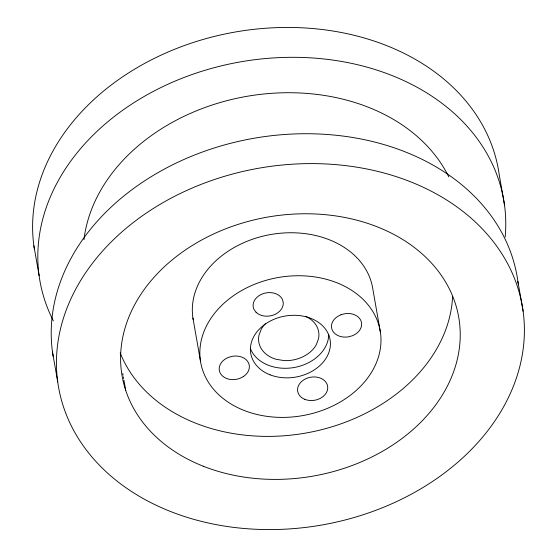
<?xml version="1.0" encoding="UTF-8"?>
<svg xmlns="http://www.w3.org/2000/svg" width="557" height="557" viewBox="0 0 557 557"><rect width="100%" height="100%" fill="white"/><g stroke="black" fill="none" stroke-linecap="round" stroke-linejoin="round"><path stroke-width="0.84" d="M504.496 204.927L499.274 175.079A235.402 181.157 -9.9 0 0 239.942 31.227A235.402 181.157 -9.9 0 0 34.395 249.181M517.878 281.348L523.107 311.203A235.402 181.157 -9.9 0 1 195.242 519.744A235.402 181.157 -9.9 0 1 152.897 208.75A235.402 181.157 -9.9 0 1 523.107 311.203M380.382 332.139A91.125 70.126 -9.9 0 0 236.405 293.713A91.125 70.126 -9.9 0 0 254.458 413.837A91.125 70.126 -9.9 0 0 380.382 332.139L372.856 289.146A91.125 70.126 -9.9 0 0 271.405 234.4A91.125 70.126 -9.9 0 0 193.195 319.634M192.924 318.005L200.45 360.992M122.763 373.469L123.055 375.16M123.355 376.845L123.647 378.53M123.939 380.215L125.715 390.332M33.893 245.797L39.122 275.652M52.504 352.073L57.726 381.921M452.604 296.275A170.853 131.487 -9.9 0 1 304.54 433.269A170.853 131.487 -9.9 0 1 120.187 352.866M83.968 239.607A189.84 146.094 -9.9 0 1 247.385 96.25A189.84 146.094 -9.9 0 1 448.789 176.917M53.375 320.916A235.402 181.157 -9.9 0 1 237.449 62.412A235.402 181.157 -9.9 0 1 505.178 236.976M53.145 356.299A235.402 181.157 -9.9 0 1 259.646 137.328A235.402 181.157 -9.9 0 1 518.198 283.896M305.723 316.376A30.377 23.373 -9.9 0 1 318.541 338.684L316.279 344.72A30.377 23.373 -9.9 0 1 283.91 360.567L276.363 359.328A30.377 23.373 -9.9 0 1 258.942 335.335L261.212 329.298A30.377 23.373 -9.9 0 1 265.348 323.784M328.741 334.451A40.243 30.969 -9.9 0 1 294.173 367.502A40.243 30.969 -9.9 0 1 250.302 348.32M340.995 314.761L337.549 316.501A15.185 11.69 -9.9 0 0 332.515 330.621A15.185 11.69 -9.9 0 0 348.292 336.867L352.115 335.85A15.185 11.69 -9.9 0 0 360.588 319.99A15.185 11.69 -9.9 0 0 340.995 314.761M243.284 376.629L239.837 378.363A15.185 11.69 -9.9 0 1 220.245 373.134A15.185 11.69 -9.9 0 1 228.718 357.281L232.541 356.264A15.185 11.69 -9.9 0 1 248.318 362.51A15.185 11.69 -9.9 0 1 243.284 376.629M256.067 312.254L254.145 309.706A15.185 11.69 -9.9 0 1 262.625 293.852A15.185 11.69 -9.9 0 1 282.218 299.074L283.179 301.985A15.185 11.69 -9.9 0 1 273.738 314.935A15.185 11.69 -9.9 0 1 256.067 312.254M203.194 466.188A170.853 131.487 -9.9 0 0 460.214 336.748A170.853 131.487 -9.9 0 0 207.838 236.76A170.853 131.487 -9.9 0 0 203.194 466.188M304.804 399.334A15.185 11.69 -9.9 0 0 327.739 387.944A15.185 11.69 -9.9 0 0 305.403 378.927A15.185 11.69 -9.9 0 0 304.804 399.334M270.145 374.847A40.243 30.969 -9.9 0 0 330.419 344.003A40.243 30.969 -9.9 0 0 270.688 320.839A40.243 30.969 -9.9 0 0 270.145 374.847"/></g></svg>
